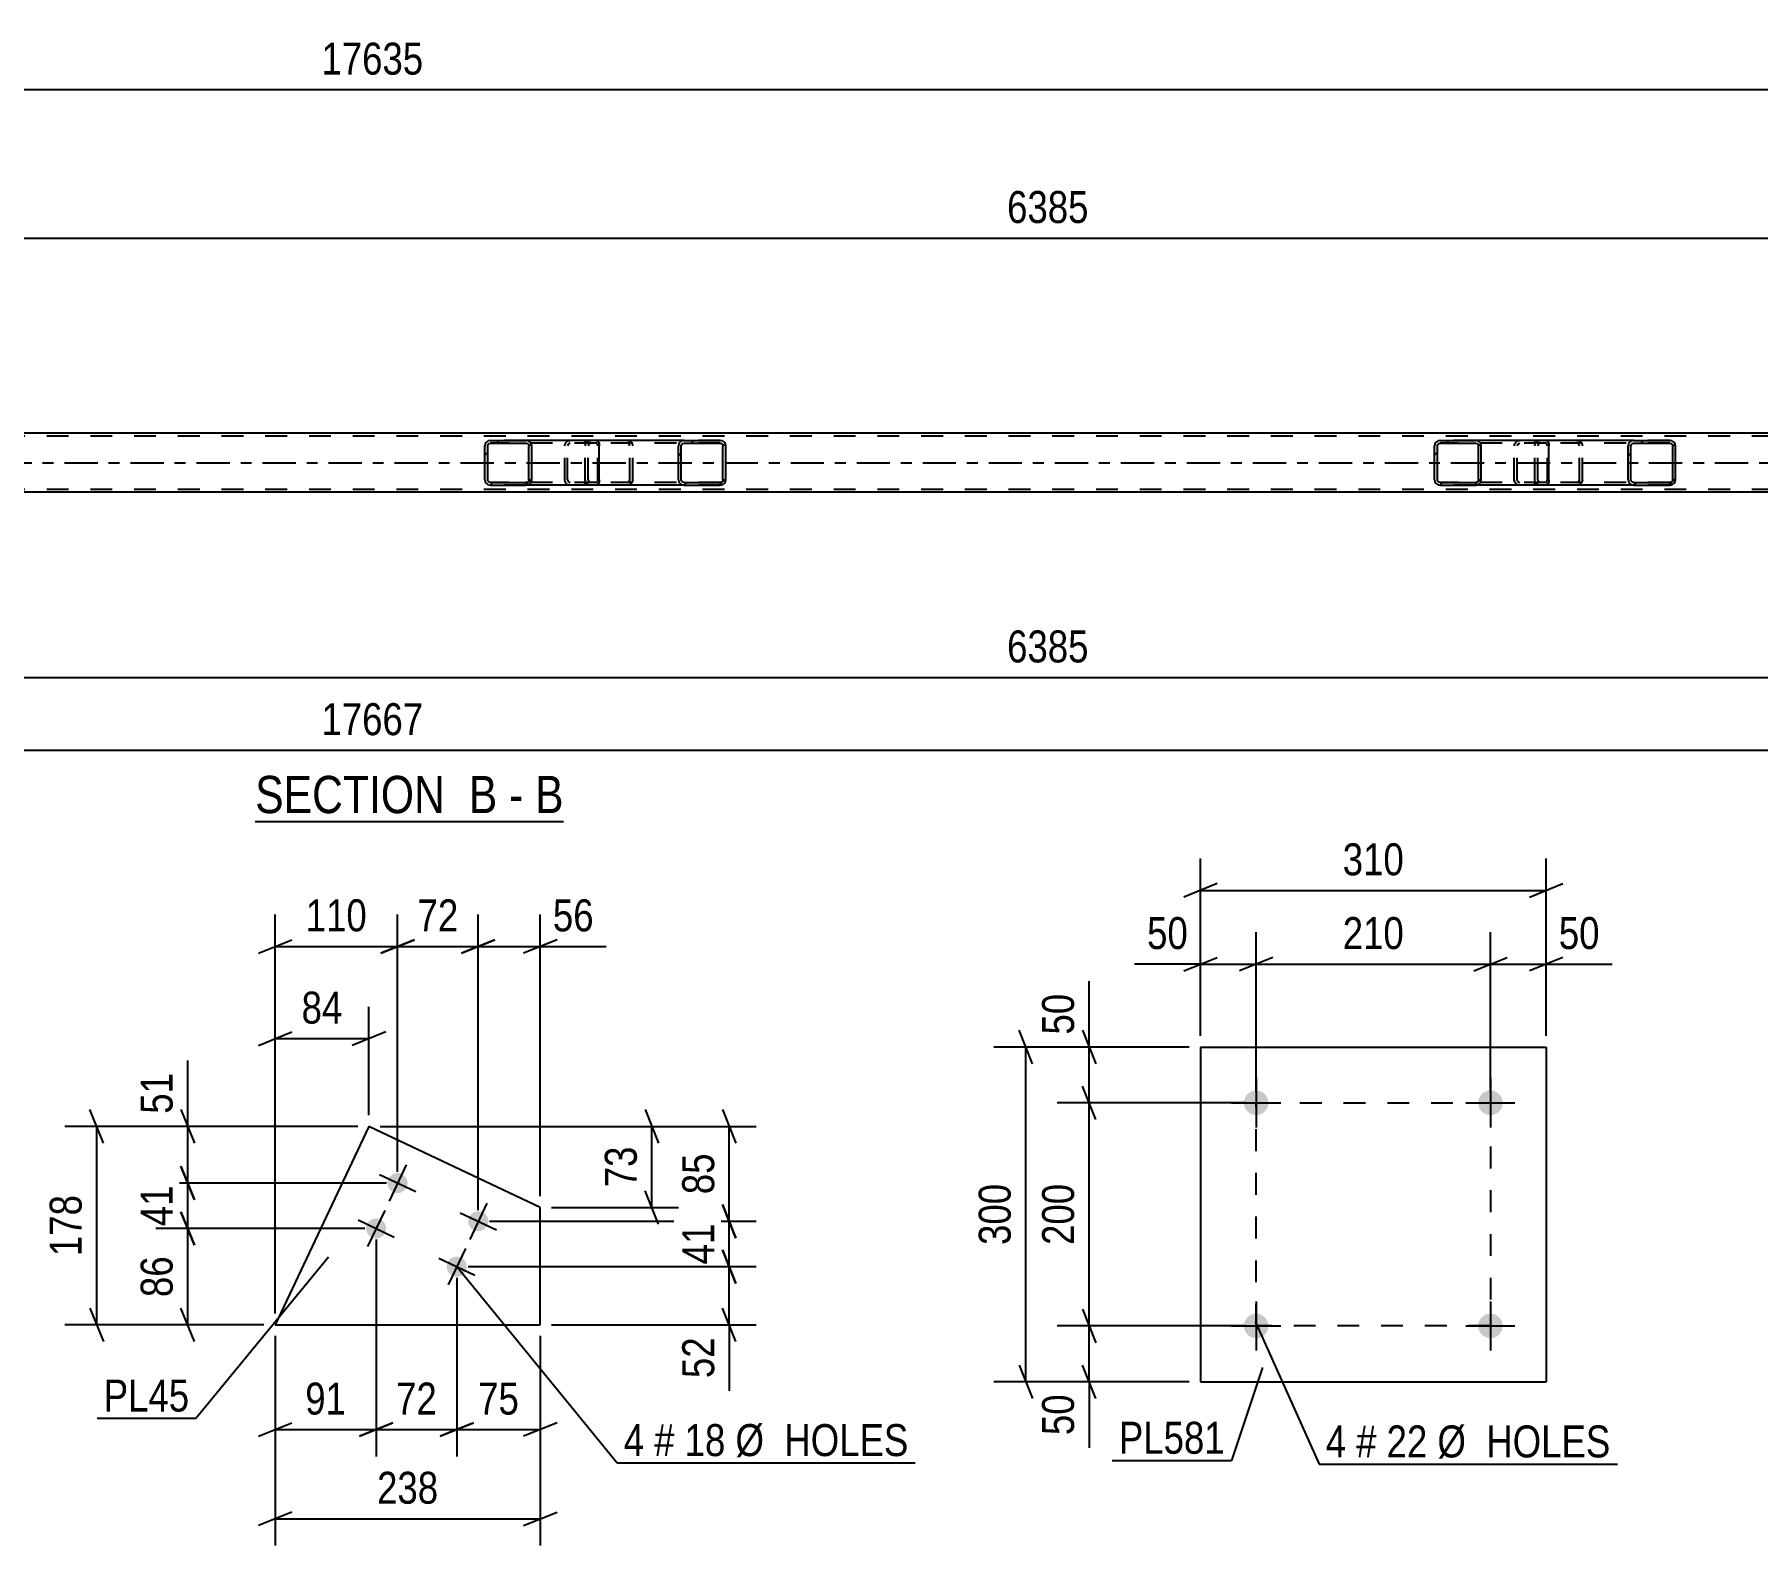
# Model space of a CAD drawing. Header units: millimetres. Extents: x 0 to 841, y 0 to 594.
# Drawn here: x 360.4 to 514.8, y 134.2 to 269.7 of the extents above; entities that cross this region are included whole.
import ezdxf

# ---------------------------------------------------------------- set-up
doc = ezdxf.new("R2010")
doc.units = ezdxf.units.MM
doc.linetypes.add('DXK_LINE_DOT2', pattern=[3.9198, 1.9599, -1.9599])
doc.linetypes.add('DXK_LINE_DOT3', pattern=[5.9187, 2.979, -0.9799, 0.9799, -0.9799])
doc.styles.add('Arial Narrow', font='ARIALN.TTF', dxfattribs={"height": 0.2})

# ---------------------------------------------------------------- blocks, each defined once
blk = doc.blocks.new('Unknown-247305199-12 - 4236')
at = {"color": 6, "linetype": 'Continuous'}
blk.add_line((380.16, 199.13), (407.8, 199.13), dxfattribs=at)
at = {"color": 0, "linetype": 'Continuous'}
for points in [[(398.26, 199.88), (398.26, 203.38), (380.16, 203.38), (380.16, 199.88)], [(401.87, 199.88), (401.87, 203.38), (399.31, 203.38), (399.31, 199.88)], [(404.2, 199.88), (404.2, 203.38), (402.92, 203.38), (402.92, 199.88)], [(407.8, 199.88), (407.8, 203.38), (405.25, 203.38), (405.25, 199.88)]]:
    blk.add_wipeout(points, dxfattribs=at)
at = {"color": 7, "linetype": 'Continuous', "style": 'Arial Narrow'}
for s, p in [('SECTION ', (380.16, 199.88)), ('B', (399.31, 199.88)), ('B', (405.25, 199.88)), ('-', (402.92, 199.88))]:
    blk.add_text(s, height=3.34, dxfattribs=at).set_placement(p)
blk = doc.blocks.new('Part-247305199-4325 - 4236')
at = {"linetype": 'Continuous'}
h = blk.add_hatch(dxfattribs=at)
h.set_pattern_fill('', scale=0.7, style=0, pattern_type=0)
h.set_pattern_definition([(45, (507.4532, 232.9789), (-1.57154, 1.57154), [])])
h.paths.add_polyline_path([(507.49, 232.8), (507.45, 232.98), (507.34, 233.13), (507.18, 233.24), (506.98, 233.28), (503.75, 233.28), (503.55, 233.24), (503.38, 233.13), (503.27, 232.98), (503.24, 232.8), (503.24, 229.76), (503.27, 229.57), (503.38, 229.42), (503.55, 229.31), (503.75, 229.28), (506.98, 229.28), (507.18, 229.31), (507.34, 229.42), (507.45, 229.57), (507.49, 229.76)])
h.paths.add_polyline_path([(507.22, 229.66), (507.16, 229.59), (507.08, 229.53), (506.98, 229.52), (503.75, 229.52), (503.65, 229.53), (503.57, 229.59), (503.51, 229.66), (503.49, 229.76), (503.49, 232.8), (503.51, 232.89), (503.57, 232.96), (503.65, 233.02), (503.75, 233.04), (506.98, 233.04), (507.08, 233.02), (507.16, 232.96), (507.22, 232.89), (507.24, 232.8), (507.24, 229.76)])
at = {"color": 7, "linetype": 'DXK_LINE_DOT2'}
for p, q in [((495.2, 233.24), (495.4, 233.28)), ((495.88, 233.28), (495.4, 233.28)), ((498.63, 233.28), (498.83, 233.24)), ((506.98, 233.28), (503.75, 233.28)), ((494.89, 232.8), (494.92, 232.98)), ((494.89, 229.76), (494.89, 232.8)), ((495.16, 232.89), (495.14, 232.8)), ((495.14, 229.76), (495.14, 232.8)), ((495.22, 232.96), (495.16, 232.89)), ((495.3, 233.02), (495.22, 232.96)), ((495.4, 233.04), (495.3, 233.02)), ((506.98, 233.04), (495.4, 233.04)), ((498.73, 233.02), (498.63, 233.04)), ((498.81, 232.96), (498.73, 233.02)), ((498.87, 232.89), (498.81, 232.96)), ((498.89, 232.8), (498.87, 232.89)), ((498.89, 229.76), (498.89, 232.8)), ((499.1, 232.98), (499.14, 232.8)), ((499.14, 229.76), (499.14, 232.8)), ((494.92, 229.57), (494.89, 229.76)), ((495.14, 229.76), (495.16, 229.66)), ((495.16, 229.66), (495.22, 229.59)), ((495.4, 229.28), (495.2, 229.31)), ((495.22, 229.59), (495.3, 229.53)), ((495.3, 229.53), (495.4, 229.52)), ((506.98, 229.52), (495.4, 229.52)), ((495.88, 229.28), (495.4, 229.28)), ((498.63, 229.52), (498.73, 229.53)), ((498.83, 229.31), (498.63, 229.28)), ((498.73, 229.53), (498.81, 229.59)), ((498.81, 229.59), (498.87, 229.66)), ((498.87, 229.66), (498.89, 229.76)), ((499.14, 229.76), (499.1, 229.57)), ((506.98, 229.28), (503.75, 229.28))]:
    blk.add_line(p, q, dxfattribs=at)
at = {"color": 2, "linetype": 'Continuous'}
for p, q in [((503.75, 233.28), (495.88, 233.28)), ((503.75, 233.28), (503.55, 233.24)), ((503.75, 233.28), (506.98, 233.28)), ((507.18, 233.24), (506.98, 233.28)), ((503.27, 232.98), (503.24, 232.8)), ((503.24, 229.76), (503.24, 232.8)), ((503.49, 232.8), (503.51, 232.89)), ((503.49, 229.76), (503.49, 232.8)), ((503.51, 232.89), (503.57, 232.96)), ((503.57, 232.96), (503.65, 233.02)), ((503.65, 233.02), (503.75, 233.04)), ((503.75, 233.04), (506.98, 233.04)), ((506.98, 233.04), (507.08, 233.02)), ((507.08, 233.02), (507.16, 232.96)), ((507.16, 232.96), (507.22, 232.89)), ((507.22, 232.89), (507.24, 232.8)), ((507.24, 229.76), (507.24, 232.8)), ((507.49, 232.8), (507.45, 232.98)), ((507.49, 229.76), (507.49, 232.8)), ((503.75, 229.28), (495.88, 229.28)), ((503.24, 229.76), (503.27, 229.57)), ((503.51, 229.66), (503.49, 229.76)), ((503.57, 229.59), (503.51, 229.66)), ((503.55, 229.31), (503.75, 229.28)), ((503.65, 229.53), (503.57, 229.59)), ((503.75, 229.52), (503.65, 229.53)), ((503.75, 229.52), (506.98, 229.52)), ((503.75, 229.28), (506.98, 229.28)), ((507.08, 229.53), (506.98, 229.52)), ((506.98, 229.28), (507.18, 229.31)), ((507.16, 229.59), (507.08, 229.53)), ((507.22, 229.66), (507.16, 229.59)), ((507.24, 229.76), (507.22, 229.66)), ((507.45, 229.57), (507.49, 229.76))]:
    blk.add_line(p, q, dxfattribs=at)
at = {"color": 7, "linetype": 'DXK_LINE_DOT2'}
for centre, start, end in [((495.38, 232.77), 110.7583, 155.68), ((498.65, 232.77), 24.32, 69.2417), ((495.38, 229.78), 204.32, 249.2417), ((498.65, 229.78), 290.7583, 335.68)]:
    blk.add_arc(centre, 0.496, start, end, dxfattribs=at)
at = {"color": 2, "linetype": 'Continuous'}
for centre, start, end in [((503.73, 232.77), 110.7583, 155.68), ((507, 232.77), 24.32, 69.2417), ((503.73, 229.78), 204.32, 249.2417), ((507, 229.78), 290.7583, 335.68)]:
    blk.add_arc(centre, 0.496, start, end, dxfattribs=at)
blk = doc.blocks.new('Part-247305199-4326 - 4236')
at = {"linetype": 'Continuous'}
h = blk.add_hatch(dxfattribs=at)
h.set_pattern_fill('', scale=0.7, style=0, pattern_type=0)
h.set_pattern_definition([(45, (404.908, 232.9789), (-1.57154, 1.57154), [])])
h.paths.add_polyline_path([(404.95, 232.8), (404.91, 232.98), (404.8, 233.13), (404.64, 233.24), (404.44, 233.28), (401.26, 233.28), (401.07, 233.24), (400.9, 233.13), (400.79, 232.98), (400.76, 232.8), (400.76, 229.76), (400.79, 229.57), (400.9, 229.42), (401.07, 229.31), (401.26, 229.28), (404.44, 229.28), (404.64, 229.31), (404.8, 229.42), (404.91, 229.57), (404.95, 229.76)])
h.paths.add_polyline_path([(404.68, 229.66), (404.62, 229.59), (404.54, 229.53), (404.44, 229.52), (401.26, 229.52), (401.16, 229.53), (401.08, 229.59), (401.03, 229.66), (401.01, 229.76), (401.01, 232.8), (401.03, 232.89), (401.08, 232.96), (401.16, 233.02), (401.26, 233.04), (404.44, 233.04), (404.54, 233.02), (404.62, 232.96), (404.68, 232.89), (404.69, 232.8), (404.69, 229.76)])
at = {"color": 2, "linetype": 'Continuous'}
for p, q in [((401.26, 233.28), (401.07, 233.24)), ((401.26, 233.28), (404.44, 233.28)), ((410.74, 233.28), (404.44, 233.28)), ((404.64, 233.24), (404.44, 233.28)), ((410.74, 233.28), (410.85, 233.24)), ((400.79, 232.98), (400.76, 232.8)), ((400.76, 229.76), (400.76, 232.8)), ((401.01, 232.8), (401.03, 232.89)), ((401.01, 229.76), (401.01, 232.8)), ((401.03, 232.89), (401.08, 232.96)), ((401.08, 232.96), (401.16, 233.02)), ((401.16, 233.02), (401.26, 233.04)), ((401.26, 233.04), (404.44, 233.04)), ((404.44, 233.04), (404.54, 233.02)), ((404.54, 233.02), (404.62, 232.96)), ((404.62, 232.96), (404.68, 232.89)), ((404.68, 232.89), (404.69, 232.8)), ((404.69, 229.76), (404.69, 232.8)), ((404.95, 232.8), (404.91, 232.98)), ((404.95, 229.76), (404.95, 232.8)), ((410.85, 233.24), (410.94, 233.13)), ((410.94, 233.13), (410.99, 232.98)), ((410.99, 232.98), (411.01, 232.8)), ((411.01, 229.76), (411.01, 232.8)), ((400.76, 229.76), (400.79, 229.57)), ((401.03, 229.66), (401.01, 229.76)), ((401.08, 229.59), (401.03, 229.66)), ((401.07, 229.31), (401.26, 229.28)), ((401.16, 229.53), (401.08, 229.59)), ((401.26, 229.52), (401.16, 229.53)), ((401.26, 229.52), (404.44, 229.52)), ((401.26, 229.28), (404.44, 229.28)), ((404.54, 229.53), (404.44, 229.52)), ((404.44, 229.28), (404.64, 229.31)), ((410.74, 229.28), (404.44, 229.28)), ((404.62, 229.59), (404.54, 229.53)), ((404.68, 229.66), (404.62, 229.59)), ((404.69, 229.76), (404.68, 229.66)), ((404.91, 229.57), (404.95, 229.76)), ((410.85, 229.31), (410.74, 229.28)), ((410.94, 229.42), (410.85, 229.31)), ((410.99, 229.57), (410.94, 229.42)), ((411.01, 229.76), (410.99, 229.57))]:
    blk.add_line(p, q, dxfattribs=at)
at = {"color": 7, "linetype": 'DXK_LINE_DOT2'}
for p, q in [((404.44, 233.28), (401.26, 233.28)), ((408.22, 233.24), (408.41, 233.28)), ((409.75, 233.04), (409.75, 233.28)), ((410.74, 233.04), (401.26, 233.04)), ((407.91, 232.8), (407.95, 232.98)), ((407.91, 229.76), (407.91, 232.8)), ((408.18, 232.89), (408.16, 232.8)), ((408.16, 229.76), (408.16, 232.8)), ((408.23, 232.96), (408.18, 232.89)), ((408.31, 233.02), (408.23, 232.96)), ((408.41, 233.04), (408.31, 233.02)), ((410.8, 233.02), (410.74, 233.04)), ((410.84, 232.96), (410.8, 233.02)), ((410.87, 232.89), (410.84, 232.96)), ((410.88, 232.8), (410.87, 232.89)), ((410.88, 229.76), (410.88, 232.8)), ((410.74, 229.52), (401.26, 229.52)), ((404.44, 229.28), (401.26, 229.28)), ((407.95, 229.57), (407.91, 229.76)), ((408.16, 229.76), (408.18, 229.66)), ((408.18, 229.66), (408.23, 229.59)), ((408.41, 229.28), (408.22, 229.31)), ((408.23, 229.59), (408.31, 229.53)), ((408.31, 229.53), (408.41, 229.52)), ((409.75, 229.28), (409.75, 229.52)), ((410.74, 229.52), (410.8, 229.53)), ((410.8, 229.53), (410.84, 229.59)), ((410.84, 229.59), (410.87, 229.66)), ((410.87, 229.66), (410.88, 229.76))]:
    blk.add_line(p, q, dxfattribs=at)
at = {"color": 2, "linetype": 'Continuous'}
for centre, start, end in [((401.24, 232.78), 111.1941, 156.1506), ((404.46, 232.78), 23.8494, 68.8059), ((401.24, 229.77), 203.8494, 248.8059), ((404.46, 229.77), 291.1941, 336.1506)]:
    blk.add_arc(centre, 0.492, start, end, dxfattribs=at)
at = {"color": 7, "linetype": 'DXK_LINE_DOT2'}
for centre, start, end in [((408.39, 232.78), 111.1941, 156.1506), ((408.39, 229.77), 203.8494, 248.8059)]:
    blk.add_arc(centre, 0.492, start, end, dxfattribs=at)
blk = doc.blocks.new('Part-247305199-4421 - 4236')
at = {"linetype": 'Continuous'}
h = blk.add_hatch(dxfattribs=at)
h.set_pattern_fill('', scale=0.7, style=0, pattern_type=0)
h.set_pattern_definition([(45, (490.0423, 232.9789), (-1.57154, 1.57154), [])])
h.paths.add_polyline_path([(490.08, 232.8), (490.04, 232.98), (489.93, 233.13), (489.77, 233.24), (489.58, 233.28), (486.39, 233.28), (486.2, 233.24), (486.04, 233.13), (485.93, 232.98), (485.89, 232.8), (485.89, 229.76), (485.93, 229.57), (486.04, 229.42), (486.2, 229.31), (486.39, 229.28), (489.58, 229.28), (489.77, 229.31), (489.93, 229.42), (490.04, 229.57), (490.08, 229.76)])
h.paths.add_polyline_path([(489.81, 229.66), (489.76, 229.59), (489.67, 229.53), (489.58, 229.52), (486.39, 229.52), (486.3, 229.53), (486.22, 229.59), (486.16, 229.66), (486.14, 229.76), (486.14, 232.8), (486.16, 232.89), (486.22, 232.96), (486.3, 233.02), (486.39, 233.04), (489.58, 233.04), (489.67, 233.02), (489.76, 232.96), (489.81, 232.89), (489.83, 232.8), (489.83, 229.76)])
at = {"color": 2, "linetype": 'Continuous'}
for p, q in [((486.39, 233.28), (486.2, 233.24)), ((486.39, 233.28), (489.58, 233.28)), ((495.88, 233.28), (489.58, 233.28)), ((489.77, 233.24), (489.58, 233.28)), ((495.88, 233.28), (495.98, 233.24)), ((485.93, 232.98), (485.89, 232.8)), ((485.89, 229.76), (485.89, 232.8)), ((486.14, 232.8), (486.16, 232.89)), ((486.14, 229.76), (486.14, 232.8)), ((486.16, 232.89), (486.22, 232.96)), ((486.22, 232.96), (486.3, 233.02)), ((486.3, 233.02), (486.39, 233.04)), ((486.39, 233.04), (489.58, 233.04)), ((489.58, 233.04), (489.67, 233.02)), ((489.67, 233.02), (489.76, 232.96)), ((489.76, 232.96), (489.81, 232.89)), ((489.81, 232.89), (489.83, 232.8)), ((489.83, 229.76), (489.83, 232.8)), ((490.08, 232.8), (490.04, 232.98)), ((490.08, 229.76), (490.08, 232.8)), ((495.98, 233.24), (496.07, 233.13)), ((496.07, 233.13), (496.13, 232.98)), ((496.13, 232.98), (496.15, 232.8)), ((496.15, 229.76), (496.15, 232.8)), ((485.89, 229.76), (485.93, 229.57)), ((486.16, 229.66), (486.14, 229.76)), ((486.22, 229.59), (486.16, 229.66)), ((486.2, 229.31), (486.39, 229.28)), ((486.3, 229.53), (486.22, 229.59)), ((486.39, 229.52), (486.3, 229.53)), ((486.39, 229.52), (489.58, 229.52)), ((486.39, 229.28), (489.58, 229.28)), ((489.67, 229.53), (489.58, 229.52)), ((489.58, 229.28), (489.77, 229.31)), ((495.88, 229.28), (489.58, 229.28)), ((489.76, 229.59), (489.67, 229.53)), ((489.81, 229.66), (489.76, 229.59)), ((489.83, 229.76), (489.81, 229.66)), ((490.04, 229.57), (490.08, 229.76)), ((495.98, 229.31), (495.88, 229.28)), ((496.07, 229.42), (495.98, 229.31)), ((496.13, 229.57), (496.07, 229.42)), ((496.15, 229.76), (496.13, 229.57))]:
    blk.add_line(p, q, dxfattribs=at)
at = {"color": 7, "linetype": 'DXK_LINE_DOT2'}
for p, q in [((489.58, 233.28), (486.39, 233.28)), ((493.35, 233.24), (493.54, 233.28)), ((494.89, 233.04), (494.89, 233.28)), ((495.88, 233.04), (486.39, 233.04)), ((493.04, 232.8), (493.08, 232.98)), ((493.04, 229.76), (493.04, 232.8)), ((493.31, 232.89), (493.29, 232.8)), ((493.29, 229.76), (493.29, 232.8)), ((493.37, 232.96), (493.31, 232.89)), ((493.37, 232.96), (493.39, 232.98)), ((493.39, 232.98), (493.45, 233.02)), ((493.45, 233.02), (493.54, 233.04)), ((495.93, 233.02), (495.88, 233.04)), ((495.97, 232.96), (495.93, 233.02)), ((496, 232.89), (495.97, 232.96)), ((496.01, 232.8), (496, 232.89)), ((496.01, 229.76), (496.01, 232.8)), ((495.88, 229.52), (486.39, 229.52)), ((489.58, 229.28), (486.39, 229.28)), ((493.08, 229.57), (493.04, 229.76)), ((493.29, 229.76), (493.31, 229.66)), ((493.31, 229.66), (493.37, 229.59)), ((493.54, 229.28), (493.35, 229.31)), ((493.37, 229.59), (493.39, 229.57)), ((493.39, 229.57), (493.45, 229.53)), ((493.45, 229.53), (493.54, 229.52)), ((494.89, 229.28), (494.89, 229.52)), ((495.88, 229.52), (495.93, 229.53)), ((495.93, 229.53), (495.97, 229.59)), ((495.97, 229.59), (496, 229.66)), ((496, 229.66), (496.01, 229.76))]:
    blk.add_line(p, q, dxfattribs=at)
at = {"color": 2, "linetype": 'Continuous'}
for centre, start, end in [((486.38, 232.78), 111.1941, 156.1506), ((489.59, 232.78), 23.8494, 68.8059), ((486.38, 229.77), 203.8494, 248.8059), ((489.59, 229.77), 291.1941, 336.1506)]:
    blk.add_arc(centre, 0.492, start, end, dxfattribs=at)
at = {"color": 7, "linetype": 'DXK_LINE_DOT2'}
for centre, start, end in [((493.53, 232.78), 111.1941, 156.1506), ((493.53, 229.77), 203.8494, 248.8059)]:
    blk.add_arc(centre, 0.492, start, end, dxfattribs=at)
blk = doc.blocks.new('Part-247305199-4422 - 4236')
at = {"linetype": 'Continuous'}
h = blk.add_hatch(dxfattribs=at)
h.set_pattern_fill('', scale=0.7, style=0, pattern_type=0)
h.set_pattern_definition([(45, (422.319, 232.9789), (-1.57154, 1.57154), [])])
h.paths.add_polyline_path([(422.36, 232.8), (422.32, 232.98), (422.21, 233.13), (422.04, 233.24), (421.85, 233.28), (418.61, 233.28), (418.42, 233.24), (418.25, 233.13), (418.14, 232.98), (418.1, 232.8), (418.1, 229.76), (418.14, 229.57), (418.25, 229.42), (418.42, 229.31), (418.61, 229.28), (421.85, 229.28), (422.04, 229.31), (422.21, 229.42), (422.32, 229.57), (422.36, 229.76)])
h.paths.add_polyline_path([(422.08, 229.66), (422.03, 229.59), (421.94, 229.53), (421.85, 229.52), (418.61, 229.52), (418.51, 229.53), (418.43, 229.59), (418.38, 229.66), (418.36, 229.76), (418.36, 232.8), (418.38, 232.89), (418.43, 232.96), (418.51, 233.02), (418.61, 233.04), (421.85, 233.04), (421.94, 233.02), (422.03, 232.96), (422.08, 232.89), (422.1, 232.8), (422.1, 229.76)])
at = {"color": 7, "linetype": 'DXK_LINE_DOT2'}
for p, q in [((410.07, 233.24), (410.26, 233.28)), ((410.74, 233.28), (410.26, 233.28)), ((413.5, 233.28), (413.69, 233.24)), ((421.85, 233.28), (418.61, 233.28)), ((409.75, 232.8), (409.79, 232.98)), ((409.75, 229.76), (409.75, 232.8)), ((410.03, 232.89), (410.01, 232.8)), ((410.01, 229.76), (410.01, 232.8)), ((410.08, 232.96), (410.03, 232.89)), ((410.16, 233.02), (410.08, 232.96)), ((410.26, 233.04), (410.16, 233.02)), ((421.85, 233.04), (410.26, 233.04)), ((413.6, 233.02), (413.5, 233.04)), ((413.68, 232.96), (413.6, 233.02)), ((413.73, 232.89), (413.68, 232.96)), ((413.75, 232.8), (413.73, 232.89)), ((413.75, 229.76), (413.75, 232.8)), ((413.97, 232.98), (414.01, 232.8)), ((414.01, 229.76), (414.01, 232.8)), ((409.79, 229.57), (409.75, 229.76)), ((410.01, 229.76), (410.03, 229.66)), ((410.03, 229.66), (410.08, 229.59)), ((410.26, 229.28), (410.07, 229.31)), ((410.08, 229.59), (410.16, 229.53)), ((410.16, 229.53), (410.26, 229.52)), ((421.85, 229.52), (410.26, 229.52)), ((410.74, 229.28), (410.26, 229.28)), ((413.5, 229.52), (413.6, 229.53)), ((413.69, 229.31), (413.5, 229.28)), ((413.6, 229.53), (413.68, 229.59)), ((413.68, 229.59), (413.73, 229.66)), ((413.73, 229.66), (413.75, 229.76)), ((414.01, 229.76), (413.97, 229.57)), ((421.85, 229.28), (418.61, 229.28))]:
    blk.add_line(p, q, dxfattribs=at)
at = {"color": 2, "linetype": 'Continuous'}
for p, q in [((418.61, 233.28), (410.74, 233.28)), ((418.61, 233.28), (418.42, 233.24)), ((418.61, 233.28), (421.85, 233.28)), ((422.04, 233.24), (421.85, 233.28)), ((418.14, 232.98), (418.1, 232.8)), ((418.1, 229.76), (418.1, 232.8)), ((418.36, 232.8), (418.38, 232.89)), ((418.36, 229.76), (418.36, 232.8)), ((418.38, 232.89), (418.43, 232.96)), ((418.43, 232.96), (418.51, 233.02)), ((418.51, 233.02), (418.61, 233.04)), ((418.61, 233.04), (421.85, 233.04)), ((421.85, 233.04), (421.94, 233.02)), ((421.94, 233.02), (422.03, 232.96)), ((422.03, 232.96), (422.08, 232.89)), ((422.08, 232.89), (422.1, 232.8)), ((422.1, 229.76), (422.1, 232.8)), ((422.36, 232.8), (422.32, 232.98)), ((422.36, 229.76), (422.36, 232.8)), ((418.61, 229.28), (410.74, 229.28)), ((418.1, 229.76), (418.14, 229.57)), ((418.38, 229.66), (418.36, 229.76)), ((418.43, 229.59), (418.38, 229.66)), ((418.42, 229.31), (418.61, 229.28)), ((418.51, 229.53), (418.43, 229.59)), ((418.61, 229.52), (418.51, 229.53)), ((418.61, 229.52), (421.85, 229.52)), ((418.61, 229.28), (421.85, 229.28)), ((421.94, 229.53), (421.85, 229.52)), ((421.85, 229.28), (422.04, 229.31)), ((422.03, 229.59), (421.94, 229.53)), ((422.08, 229.66), (422.03, 229.59)), ((422.1, 229.76), (422.08, 229.66)), ((422.32, 229.57), (422.36, 229.76))]:
    blk.add_line(p, q, dxfattribs=at)
at = {"color": 7, "linetype": 'DXK_LINE_DOT2'}
for centre, start, end in [((410.24, 232.77), 110.7583, 155.68), ((413.52, 232.77), 24.32, 69.2417), ((410.24, 229.78), 204.32, 249.2417), ((413.52, 229.78), 290.7583, 335.68)]:
    blk.add_arc(centre, 0.496, start, end, dxfattribs=at)
at = {"color": 2, "linetype": 'Continuous'}
for centre, start, end in [((418.59, 232.77), 110.7583, 155.68), ((421.87, 232.77), 24.32, 69.2417), ((418.59, 229.78), 204.32, 249.2417), ((421.87, 229.78), 290.7583, 335.68)]:
    blk.add_arc(centre, 0.496, start, end, dxfattribs=at)
blk = doc.blocks.new('Part-247305199-4423 - 4236')
at = {"color": 7, "linetype": 'DXK_LINE_DOT2'}
for p, q in [((720.13, 233.68), (61.21, 233.68)), ((720.13, 228.88), (61.21, 228.88))]:
    blk.add_line(p, q, dxfattribs=at)
at = {"color": 2, "linetype": 'Continuous'}
for p, q in [((578.14, 233.92), (328.72, 233.92)), ((578.14, 228.64), (328.72, 228.64))]:
    blk.add_line(p, q, dxfattribs=at)
at = {"color": 7, "linetype": 'DXK_LINE_DOT3'}
blk.add_line((61.21, 231.28), (720.13, 231.28), dxfattribs=at)
blk = doc.blocks.new('Part-247305199-56016 - 56015')
at = {"color": 2, "linetype": 'Continuous'}
for p, q in [((464.9, 178.92), (464.9, 148.92)), ((464.9, 178.92), (495.9, 178.92)), ((495.9, 178.92), (495.9, 148.92)), ((464.9, 148.92), (495.9, 148.92))]:
    blk.add_line(p, q, dxfattribs=at)
blk = doc.blocks.new('Bolt-247305199-56017 - 56015')
at = {"linetype": 'Continuous'}
for points in [[(471, 153.92, -1), (468.8, 153.92, -1)], [(492, 153.92, -1), (489.8, 153.92, -1)]]:
    blk.add_hatch(color=1, dxfattribs=at).paths.add_polyline_path(points)
at = {"color": 1, "linetype": 'Continuous'}
for p, q in [((469.9, 156.12), (469.9, 151.72)), ((490.9, 156.12), (490.9, 151.72)), ((467.7, 153.92), (472.1, 153.92)), ((488.7, 153.92), (493.1, 153.92))]:
    blk.add_line(p, q, dxfattribs=at)
blk = doc.blocks.new('Bolt-247305199-56018 - 56015')
at = {"linetype": 'Continuous'}
for points in [[(471, 173.92, -1), (468.8, 173.92, -1)], [(492, 173.92, -1), (489.8, 173.92, -1)]]:
    blk.add_hatch(color=1, dxfattribs=at).paths.add_polyline_path(points)
at = {"color": 1, "linetype": 'Continuous'}
for p, q in [((469.9, 176.12), (469.9, 171.72)), ((490.9, 176.12), (490.9, 171.72)), ((467.7, 173.92), (472.1, 173.92)), ((488.7, 173.92), (493.1, 173.92))]:
    blk.add_line(p, q, dxfattribs=at)
blk = doc.blocks.new('Part-247305199-56116 - 56115')
at = {"color": 2, "linetype": 'Continuous'}
for p, q in [((390.36, 171.81), (381.95, 154.03)), ((405.72, 164.54), (390.36, 171.81)), ((405.72, 154.03), (405.72, 164.54)), ((381.95, 154.03), (405.72, 154.03))]:
    blk.add_line(p, q, dxfattribs=at)
blk = doc.blocks.new('Bolt-247305199-56117 - 56115')
at = {"linetype": 'Continuous'}
for points in [[(393.74, 166.34, -1), (392.11, 167.11, -1)], [(400.97, 162.92, -1), (399.35, 163.69, -1)], [(391.82, 162.27, -1), (390.19, 163.04, -1)], [(399.05, 158.85, -1), (397.42, 159.62, -1)]]:
    blk.add_hatch(color=1, dxfattribs=at).paths.add_polyline_path(points)
at = {"color": 1, "linetype": 'Continuous'}
for p, q in [((391.3, 167.49), (394.56, 165.96)), ((393.7, 168.35), (392.16, 165.1)), ((391.77, 164.28), (390.23, 161.03)), ((398.53, 164.07), (401.79, 162.54)), ((400.93, 164.93), (399.39, 161.68)), ((389.38, 163.43), (392.63, 161.89)), ((399.01, 160.86), (397.47, 157.61)), ((396.61, 160.01), (399.86, 158.47))]:
    blk.add_line(p, q, dxfattribs=at)
blk = doc.blocks.new('Rectangle-247305199-58935 - 56015')
at = {"color": 1, "linetype": 'DXK_LINE_DOT2'}
blk.add_lwpolyline([(469.9, 173.92), (490.9, 173.92), (490.9, 153.92), (469.9, 153.92), (469.9, 173.92)], close=True, dxfattribs=at)
blk = doc.blocks.new('StraightDimension-247305199-55220 - 4236')
at = {"color": 7, "linetype": 'Continuous'}
blk.add_line((52.59, 264.72), (728.75, 264.72), dxfattribs=at)
at = {"color": 0}
blk.add_wipeout([(395.84, 265.47), (395.84, 269.67), (385.5, 269.67), (385.5, 265.47)], dxfattribs=at)
at = {"color": 3, "style": 'Arial Narrow'}
blk.add_text('17635', height=2.863, dxfattribs=at).set_placement((386.1, 266.07))
blk = doc.blocks.new('StraightDimension-247305199-55174 - 4236')
at = {"color": 7, "linetype": 'Continuous'}
blk.add_line((323.52, 251.42), (578.94, 251.42), dxfattribs=at)
at = {"color": 0}
blk.add_wipeout([(455.48, 252.17), (455.48, 256.37), (446.97, 256.37), (446.97, 252.17)], dxfattribs=at)
at = {"color": 3, "style": 'Arial Narrow'}
blk.add_text('6385', height=2.863, dxfattribs=at).set_placement((447.57, 252.77))
blk = doc.blocks.new('StraightDimension-247305199-55197 - 4236')
at = {"color": 7, "linetype": 'Continuous'}
blk.add_line((323.52, 212.04), (578.94, 212.04), dxfattribs=at)
at = {"color": 0}
blk.add_wipeout([(455.48, 212.79), (455.48, 216.99), (446.97, 216.99), (446.97, 212.79)], dxfattribs=at)
at = {"color": 3, "style": 'Arial Narrow'}
blk.add_text('6385', height=2.863, dxfattribs=at).set_placement((447.57, 213.39))
blk = doc.blocks.new('StraightDimension-247305199-55250 - 4236')
at = {"color": 7, "linetype": 'Continuous'}
blk.add_line((51.95, 205.52), (729.39, 205.52), dxfattribs=at)
at = {"color": 0}
blk.add_wipeout([(395.84, 206.27), (395.84, 210.47), (385.5, 210.47), (385.5, 206.27)], dxfattribs=at)
at = {"color": 3, "style": 'Arial Narrow'}
blk.add_text('17667', height=2.863, dxfattribs=at).set_placement((386.1, 206.87))
blk = doc.blocks.new('StraightDimension-247305199-56319 - 56015')
at = {"color": 7, "linetype": 'Continuous'}
for p, q in [((455.52, 172.42), (454.32, 175.42)), ((468.9, 173.92), (452.07, 173.92)), ((454.92, 153.92), (454.92, 173.92)), ((454.32, 155.42), (455.52, 152.42)), ((468.9, 153.92), (452.07, 153.92))]:
    blk.add_line(p, q, dxfattribs=at)
at = {"color": 0}
blk.add_wipeout([(454.17, 167.26), (449.97, 167.26), (449.97, 160.58), (454.17, 160.58)], dxfattribs=at)
at = {"color": 3, "style": 'Arial Narrow'}
blk.add_text('200', height=2.863, rotation=90.0002, dxfattribs=at).set_placement((453.57, 161.18))
blk = doc.blocks.new('StraightDimension-247305199-56318 - 56015')
at = {"color": 7, "linetype": 'Continuous'}
for p, q in [((454.32, 180.42), (455.52, 177.42)), ((463.9, 178.92), (452.07, 178.92)), ((454.92, 173.92), (454.92, 178.92)), ((455.52, 172.42), (454.32, 175.42)), ((468.9, 173.92), (452.07, 173.92))]:
    blk.add_line(p, q, dxfattribs=at)
at = {"color": 0}
blk.add_wipeout([(454.17, 184.3), (449.97, 184.3), (449.97, 179.44), (454.17, 179.44)], dxfattribs=at)
at = {"color": 7, "linetype": 'Continuous'}
blk.add_line((454.92, 178.92), (454.92, 184.82), dxfattribs=at)
blk.add_line((454.92, 178.92), (454.92, 184.82), dxfattribs=at)
at = {"color": 3, "style": 'Arial Narrow'}
blk.add_text('50', height=2.863, rotation=90.0002, dxfattribs=at).set_placement((453.57, 180.04))
blk = doc.blocks.new('StraightDimension-247305199-56320 - 56015')
at = {"color": 7, "linetype": 'Continuous'}
for p, q in [((454.32, 155.42), (455.52, 152.42)), ((468.9, 153.92), (452.07, 153.92)), ((454.92, 148.92), (454.92, 153.92)), ((455.52, 147.42), (454.32, 150.42)), ((463.9, 148.92), (452.07, 148.92))]:
    blk.add_line(p, q, dxfattribs=at)
at = {"color": 0}
blk.add_wipeout([(454.17, 148.39), (449.97, 148.39), (449.97, 143.54), (454.17, 143.54)], dxfattribs=at)
at = {"color": 7, "linetype": 'Continuous'}
blk.add_line((454.92, 148.92), (454.92, 143.01), dxfattribs=at)
blk.add_line((454.92, 148.92), (454.92, 143.01), dxfattribs=at)
at = {"color": 3, "style": 'Arial Narrow'}
blk.add_text('50', height=2.863, rotation=90.0002, dxfattribs=at).set_placement((453.57, 144.14))
blk = doc.blocks.new('StraightDimension-247305199-56330 - 56015')
at = {"color": 7, "linetype": 'Continuous'}
for p, q in [((449.84, 177.42), (448.64, 180.42)), ((463.9, 178.92), (446.39, 178.92)), ((449.24, 148.92), (449.24, 178.92)), ((448.64, 150.42), (449.84, 147.42)), ((463.9, 148.92), (446.39, 148.92))]:
    blk.add_line(p, q, dxfattribs=at)
at = {"color": 0}
blk.add_wipeout([(448.49, 167.26), (444.29, 167.26), (444.29, 160.58), (448.49, 160.58)], dxfattribs=at)
at = {"color": 3, "style": 'Arial Narrow'}
blk.add_text('300', height=2.863, rotation=90.0002, dxfattribs=at).set_placement((447.89, 161.18))
blk = doc.blocks.new('StraightDimension-247305199-56350 - 56015')
at = {"color": 7, "linetype": 'Continuous'}
for p, q in [((464.9, 179.92), (464.9, 195.81)), ((495.9, 179.92), (495.9, 195.81)), ((466.4, 193.56), (463.4, 192.36)), ((494.4, 192.36), (497.4, 193.56)), ((464.9, 192.96), (495.9, 192.96))]:
    blk.add_line(p, q, dxfattribs=at)
at = {"color": 0}
blk.add_wipeout([(483.74, 193.71), (483.74, 197.91), (477.06, 197.91), (477.06, 193.71)], dxfattribs=at)
at = {"color": 3, "style": 'Arial Narrow'}
blk.add_text('310', height=2.863, dxfattribs=at).set_placement((477.66, 194.31))
blk = doc.blocks.new('StraightDimension-247305199-58893 - 56015')
at = {"color": 7, "linetype": 'Continuous'}
for p, q in [((490.9, 174.92), (490.9, 189.2)), ((495.9, 179.92), (495.9, 189.2)), ((489.4, 185.75), (492.4, 186.95)), ((497.4, 186.95), (494.4, 185.75)), ((490.9, 186.35), (495.9, 186.35))]:
    blk.add_line(p, q, dxfattribs=at)
at = {"color": 0}
blk.add_wipeout([(501.28, 187.1), (501.28, 191.3), (496.43, 191.3), (496.43, 187.1)], dxfattribs=at)
at = {"color": 7, "linetype": 'Continuous'}
blk.add_line((495.9, 186.35), (501.81, 186.35), dxfattribs=at)
blk.add_line((495.9, 186.35), (501.81, 186.35), dxfattribs=at)
at = {"color": 3, "style": 'Arial Narrow'}
blk.add_text('50', height=2.863, dxfattribs=at).set_placement((497.03, 187.7))
blk = doc.blocks.new('StraightDimension-247305199-58894 - 56015')
at = {"color": 7, "linetype": 'Continuous'}
for p, q in [((469.9, 174.92), (469.9, 189.2)), ((490.9, 174.92), (490.9, 189.2)), ((471.4, 186.95), (468.4, 185.75)), ((489.4, 185.75), (492.4, 186.95)), ((469.9, 186.35), (490.9, 186.35))]:
    blk.add_line(p, q, dxfattribs=at)
at = {"color": 0}
blk.add_wipeout([(483.74, 187.1), (483.74, 191.3), (477.06, 191.3), (477.06, 187.1)], dxfattribs=at)
at = {"color": 3, "style": 'Arial Narrow'}
blk.add_text('210', height=2.863, dxfattribs=at).set_placement((477.66, 187.7))
blk = doc.blocks.new('StraightDimension-247305199-58895 - 56015')
at = {"color": 7, "linetype": 'Continuous'}
for p, q in [((464.9, 179.92), (464.9, 189.2)), ((469.9, 174.92), (469.9, 189.2)), ((463.4, 185.75), (466.4, 186.95)), ((471.4, 186.95), (468.4, 185.75)), ((464.9, 186.35), (469.9, 186.35))]:
    blk.add_line(p, q, dxfattribs=at)
at = {"color": 0}
blk.add_wipeout([(464.38, 187.1), (464.38, 191.3), (459.52, 191.3), (459.52, 187.1)], dxfattribs=at)
at = {"color": 7, "linetype": 'Continuous'}
blk.add_line((464.9, 186.35), (459, 186.35), dxfattribs=at)
blk.add_line((464.9, 186.35), (459, 186.35), dxfattribs=at)
at = {"color": 3, "style": 'Arial Narrow'}
blk.add_text('50', height=2.863, dxfattribs=at).set_placement((460.12, 187.7))
blk = doc.blocks.new('StraightDimension-247305199-56642 - 56115')
at = {"color": 7, "linetype": 'Continuous'}
for p, q in [((415.12, 173.31), (416.32, 170.31)), ((391.36, 171.81), (418.12, 171.81)), ((415.72, 164.54), (415.72, 171.81)), ((416.32, 163.04), (415.12, 166.04)), ((406.72, 164.54), (418.12, 164.54))]:
    blk.add_line(p, q, dxfattribs=at)
at = {"color": 0}
blk.add_wipeout([(414.97, 170.61), (410.77, 170.61), (410.77, 165.75), (414.97, 165.75)], dxfattribs=at)
at = {"color": 3, "style": 'Arial Narrow'}
blk.add_text('73', height=2.863, rotation=90.0002, dxfattribs=at).set_placement((414.37, 166.35))
blk = doc.blocks.new('StraightDimension-247305199-58634 - 56115')
at = {"color": 7, "linetype": 'Continuous'}
for p, q in [((373.51, 173.31), (374.71, 170.31)), ((389.36, 171.81), (371.26, 171.81)), ((374.11, 166.73), (374.11, 171.81)), ((374.71, 165.23), (373.51, 168.23)), ((391.93, 166.73), (371.26, 166.73))]:
    blk.add_line(p, q, dxfattribs=at)
at = {"color": 0}
blk.add_wipeout([(373.36, 177.19), (369.16, 177.19), (369.16, 172.34), (373.36, 172.34)], dxfattribs=at)
at = {"color": 7, "linetype": 'Continuous'}
blk.add_line((374.11, 171.81), (374.11, 177.72), dxfattribs=at)
blk.add_line((374.11, 171.81), (374.11, 177.72), dxfattribs=at)
at = {"color": 3, "style": 'Arial Narrow'}
blk.add_text('51', height=2.863, rotation=90.0002, dxfattribs=at).set_placement((372.76, 172.94))
blk = doc.blocks.new('StraightDimension-247305199-56648 - 56115')
at = {"color": 7, "linetype": 'Continuous'}
for p, q in [((366.55, 170.31), (365.35, 173.31)), ((389.36, 171.81), (363.1, 171.81)), ((365.95, 154.03), (365.95, 171.81)), ((365.35, 155.53), (366.55, 152.53)), ((380.95, 154.03), (363.1, 154.03))]:
    blk.add_line(p, q, dxfattribs=at)
at = {"color": 0}
blk.add_wipeout([(365.19, 166.26), (360.99, 166.26), (360.99, 159.58), (365.19, 159.58)], dxfattribs=at)
at = {"color": 3, "style": 'Arial Narrow'}
blk.add_text('178', height=2.863, rotation=90.0002, dxfattribs=at).set_placement((364.6, 160.18))
blk = doc.blocks.new('StraightDimension-247305199-56632 - 56115')
at = {"color": 7, "linetype": 'Continuous'}
for p, q in [((381.95, 155.03), (381.95, 182.52)), ((390.36, 172.81), (390.36, 182.52)), ((380.45, 179.07), (383.45, 180.27)), ((381.95, 179.67), (390.36, 179.67)), ((391.86, 180.27), (388.86, 179.07))]:
    blk.add_line(p, q, dxfattribs=at)
at = {"color": 0}
blk.add_wipeout([(388.58, 180.42), (388.58, 184.62), (383.72, 184.62), (383.72, 180.42)], dxfattribs=at)
at = {"color": 3, "style": 'Arial Narrow'}
blk.add_text('84', height=2.863, dxfattribs=at).set_placement((384.32, 181.02))
blk = doc.blocks.new('StraightDimension-247305199-58707 - 56115')
at = {"color": 7, "linetype": 'Continuous'}
for p, q in [((381.95, 155.03), (381.95, 190.79)), ((392.93, 167.73), (392.93, 190.79)), ((380.45, 187.34), (383.45, 188.54)), ((394.43, 188.54), (391.43, 187.34)), ((381.95, 187.94), (392.93, 187.94))]:
    blk.add_line(p, q, dxfattribs=at)
at = {"color": 0}
blk.add_wipeout([(390.78, 188.69), (390.78, 192.89), (384.09, 192.89), (384.09, 188.69)], dxfattribs=at)
at = {"color": 3, "style": 'Arial Narrow'}
blk.add_text('110', height=2.863, dxfattribs=at).set_placement((384.69, 189.29))
blk = doc.blocks.new('StraightDimension-247305199-56638 - 56115')
at = {"color": 7, "linetype": 'Continuous'}
for p, q in [((381.95, 153.03), (381.95, 134.24)), ((405.72, 153.03), (405.72, 134.24)), ((383.45, 137.24), (380.45, 136.04)), ((381.95, 136.64), (405.72, 136.64)), ((404.22, 136.04), (407.22, 137.24))]:
    blk.add_line(p, q, dxfattribs=at)
at = {"color": 0}
blk.add_wipeout([(397.18, 137.39), (397.18, 141.59), (390.49, 141.59), (390.49, 137.39)], dxfattribs=at)
at = {"color": 3, "style": 'Arial Narrow'}
blk.add_text('238', height=2.863, dxfattribs=at).set_placement((391.09, 137.99))
blk = doc.blocks.new('StraightDimension-247305199-58635 - 56115')
at = {"color": 7, "linetype": 'Continuous'}
for p, q in [((373.51, 168.23), (374.71, 165.23)), ((391.93, 166.73), (371.26, 166.73)), ((374.11, 162.66), (374.11, 166.73)), ((374.71, 161.16), (373.51, 164.16)), ((390, 162.66), (371.26, 162.66))]:
    blk.add_line(p, q, dxfattribs=at)
at = {"color": 0}
blk.add_wipeout([(373.36, 167.12), (369.16, 167.12), (369.16, 162.26), (373.36, 162.26)], dxfattribs=at)
at = {"color": 3, "style": 'Arial Narrow'}
blk.add_text('41', height=2.863, rotation=90.0002, dxfattribs=at).set_placement((372.76, 162.86))
blk = doc.blocks.new('StraightDimension-247305199-58636 - 56115')
at = {"color": 7, "linetype": 'Continuous'}
for p, q in [((373.51, 164.16), (374.71, 161.16)), ((390, 162.66), (371.26, 162.66)), ((374.11, 154.03), (374.11, 162.66)), ((374.71, 152.53), (373.51, 155.53)), ((380.95, 154.03), (371.26, 154.03))]:
    blk.add_line(p, q, dxfattribs=at)
at = {"color": 0}
blk.add_wipeout([(373.36, 160.77), (369.16, 160.77), (369.16, 155.91), (373.36, 155.91)], dxfattribs=at)
at = {"color": 3, "style": 'Arial Narrow'}
blk.add_text('86', height=2.863, rotation=90.0002, dxfattribs=at).set_placement((372.76, 156.51))
blk = doc.blocks.new('StraightDimension-247305199-58658 - 56115')
at = {"color": 7, "linetype": 'Continuous'}
for p, q in [((422.06, 173.31), (423.26, 170.31)), ((391.36, 171.81), (425.06, 171.81)), ((422.66, 163.3), (422.66, 171.81)), ((423.26, 161.8), (422.06, 164.8)), ((401.16, 163.3), (425.06, 163.3))]:
    blk.add_line(p, q, dxfattribs=at)
at = {"color": 0}
blk.add_wipeout([(421.91, 169.99), (417.71, 169.99), (417.71, 165.13), (421.91, 165.13)], dxfattribs=at)
at = {"color": 3, "style": 'Arial Narrow'}
blk.add_text('85', height=2.863, rotation=90.0002, dxfattribs=at).set_placement((421.31, 165.73))
blk = doc.blocks.new('StraightDimension-247305199-58659 - 56115')
at = {"color": 7, "linetype": 'Continuous'}
for p, q in [((422.06, 164.8), (423.26, 161.8)), ((401.16, 163.3), (425.06, 163.3)), ((422.66, 159.24), (422.66, 163.3)), ((423.26, 157.74), (422.06, 160.74)), ((399.24, 159.24), (425.06, 159.24))]:
    blk.add_line(p, q, dxfattribs=at)
at = {"color": 0}
blk.add_wipeout([(421.91, 163.7), (417.71, 163.7), (417.71, 158.84), (421.91, 158.84)], dxfattribs=at)
at = {"color": 3, "style": 'Arial Narrow'}
blk.add_text('41', height=2.863, rotation=90.0002, dxfattribs=at).set_placement((421.31, 159.44))
blk = doc.blocks.new('StraightDimension-247305199-58660 - 56115')
at = {"color": 7, "linetype": 'Continuous'}
for p, q in [((422.06, 160.74), (423.26, 157.74)), ((399.24, 159.24), (425.06, 159.24)), ((422.66, 154.03), (422.66, 159.24)), ((423.26, 152.53), (422.06, 155.53)), ((406.72, 154.03), (425.06, 154.03))]:
    blk.add_line(p, q, dxfattribs=at)
at = {"color": 0}
blk.add_wipeout([(421.91, 153.5), (417.71, 153.5), (417.71, 148.65), (421.91, 148.65)], dxfattribs=at)
at = {"color": 7, "linetype": 'Continuous'}
blk.add_line((422.66, 154.03), (422.66, 148.12), dxfattribs=at)
blk.add_line((422.66, 154.03), (422.66, 148.12), dxfattribs=at)
at = {"color": 3, "style": 'Arial Narrow'}
blk.add_text('52', height=2.863, rotation=90.0002, dxfattribs=at).set_placement((421.31, 149.25))
blk = doc.blocks.new('StraightDimension-247305199-58684 - 56115')
at = {"color": 7, "linetype": 'Continuous'}
for p, q in [((398.24, 158.24), (398.24, 142.23)), ((405.72, 153.03), (405.72, 142.23)), ((396.74, 144.03), (399.74, 145.23)), ((407.22, 145.23), (404.22, 144.03)), ((398.24, 144.63), (405.72, 144.63))]:
    blk.add_line(p, q, dxfattribs=at)
at = {"color": 0}
blk.add_wipeout([(404.41, 145.38), (404.41, 149.58), (399.55, 149.58), (399.55, 145.38)], dxfattribs=at)
at = {"color": 3, "style": 'Arial Narrow'}
blk.add_text('75', height=2.863, dxfattribs=at).set_placement((400.15, 145.98))
blk = doc.blocks.new('StraightDimension-247305199-58685 - 56115')
at = {"color": 7, "linetype": 'Continuous'}
for p, q in [((391, 161.66), (391, 142.23)), ((398.24, 158.24), (398.24, 142.23)), ((389.5, 144.03), (392.5, 145.23)), ((399.74, 145.23), (396.74, 144.03)), ((391, 144.63), (398.24, 144.63))]:
    blk.add_line(p, q, dxfattribs=at)
at = {"color": 0}
blk.add_wipeout([(397.05, 145.38), (397.05, 149.58), (392.19, 149.58), (392.19, 145.38)], dxfattribs=at)
at = {"color": 3, "style": 'Arial Narrow'}
blk.add_text('72', height=2.863, dxfattribs=at).set_placement((392.79, 145.98))
blk = doc.blocks.new('StraightDimension-247305199-58686 - 56115')
at = {"color": 7, "linetype": 'Continuous'}
for p, q in [((391, 161.66), (391, 142.23)), ((381.95, 153.03), (381.95, 142.23)), ((380.45, 144.03), (383.45, 145.23)), ((392.5, 145.23), (389.5, 144.03)), ((381.95, 144.63), (391, 144.63))]:
    blk.add_line(p, q, dxfattribs=at)
at = {"color": 0}
blk.add_wipeout([(388.9, 145.38), (388.9, 149.58), (384.05, 149.58), (384.05, 145.38)], dxfattribs=at)
at = {"color": 3, "style": 'Arial Narrow'}
blk.add_text('91', height=2.863, dxfattribs=at).set_placement((384.65, 145.98))
blk = doc.blocks.new('StraightDimension-247305199-58705 - 56115')
at = {"color": 7, "linetype": 'Continuous'}
for p, q in [((400.16, 164.3), (400.16, 190.79)), ((405.72, 165.54), (405.72, 190.79)), ((398.66, 187.34), (401.66, 188.54)), ((407.22, 188.54), (404.22, 187.34)), ((400.16, 187.94), (405.72, 187.94))]:
    blk.add_line(p, q, dxfattribs=at)
at = {"color": 0}
blk.add_wipeout([(411.11, 188.69), (411.11, 192.89), (406.25, 192.89), (406.25, 188.69)], dxfattribs=at)
at = {"color": 7, "linetype": 'Continuous'}
blk.add_line((405.72, 187.94), (411.63, 187.94), dxfattribs=at)
blk.add_line((405.72, 187.94), (411.63, 187.94), dxfattribs=at)
at = {"color": 3, "style": 'Arial Narrow'}
blk.add_text('56', height=2.863, dxfattribs=at).set_placement((406.85, 189.29))
blk = doc.blocks.new('StraightDimension-247305199-58706 - 56115')
at = {"color": 7, "linetype": 'Continuous'}
for p, q in [((392.93, 167.73), (392.93, 190.79)), ((400.16, 164.3), (400.16, 190.79)), ((391.43, 187.34), (394.43, 188.54)), ((401.66, 188.54), (398.66, 187.34)), ((392.93, 187.94), (400.16, 187.94))]:
    blk.add_line(p, q, dxfattribs=at)
at = {"color": 0}
blk.add_wipeout([(398.97, 188.69), (398.97, 192.89), (394.12, 192.89), (394.12, 188.69)], dxfattribs=at)
at = {"color": 3, "style": 'Arial Narrow'}
blk.add_text('72', height=2.863, dxfattribs=at).set_placement((394.72, 189.29))
blk = doc.blocks.new('MarkSet-247305199-58764 - 56015')
at = {"color": 0}
for points in [[(477.97, 142.14), (477.97, 145.14), (476.14, 145.14), (476.14, 142.14)], [(480.69, 142.14), (480.69, 145.14), (478.87, 145.14), (478.87, 142.14)], [(485.25, 142.14), (485.25, 145.14), (481.59, 145.14), (481.59, 142.14)], [(501.68, 142.14), (501.68, 145.14), (486.15, 145.14), (486.15, 142.14)]]:
    blk.add_wipeout(points, dxfattribs=at)
for points in [[(477.97, 142.14), (477.97, 145.14), (476.14, 145.14), (476.14, 142.14)], [(480.69, 142.14), (480.69, 145.14), (478.87, 145.14), (478.87, 142.14)], [(485.25, 142.14), (485.25, 145.14), (481.59, 145.14), (481.59, 142.14)], [(501.68, 142.14), (501.68, 145.14), (486.15, 145.14), (486.15, 142.14)]]:
    blk.add_wipeout(points, dxfattribs=at)
at = {"color": 7, "linetype": 'Continuous'}
for p, q in [((469.85, 154.27), (475.54, 141.54)), ((475.54, 141.54), (502.28, 141.54))]:
    blk.add_line(p, q, dxfattribs=at)
at = {"color": 3, "style": 'Arial Narrow'}
for s, height, p in [('4', 2.86, (476.14, 142.14)), ('#', 2.86, (478.87, 142.14)), ('22', 2.863, (481.59, 142.14)), ('Ø  HOLES', 2.863, (486.15, 142.14))]:
    blk.add_text(s, height=height, dxfattribs=at).set_placement(p)
blk = doc.blocks.new('Mark-247305199-56729 - 56015')
at = {"color": 0}
blk.add_wipeout([(467.1, 142.47), (467.1, 145.47), (457.59, 145.47), (457.59, 142.47)], dxfattribs=at)
blk.add_wipeout([(467.1, 142.47), (467.1, 145.47), (457.59, 145.47), (457.59, 142.47)], dxfattribs=at)
at = {"color": 30, "linetype": 'Continuous'}
for p in [(470.46, 150.19), (456.99, 141.87)]:
    blk.add_line(p, (467.7, 141.87), dxfattribs=at)
at = {"color": 3, "style": 'Arial Narrow'}
blk.add_text('PL581', height=2.863, dxfattribs=at).set_placement((457.59, 142.47))
blk = doc.blocks.new('Mark-247305199-56760 - 56115')
at = {"color": 0}
blk.add_wipeout([(374.26, 146.25), (374.26, 149.25), (366.58, 149.25), (366.58, 146.25)], dxfattribs=at)
blk.add_wipeout([(374.26, 146.25), (374.26, 149.25), (366.58, 149.25), (366.58, 146.25)], dxfattribs=at)
at = {"color": 30, "linetype": 'Continuous'}
for p in [(386.73, 160.1), (365.98, 145.65)]:
    blk.add_line(p, (374.86, 145.65), dxfattribs=at)
at = {"color": 3, "style": 'Arial Narrow'}
blk.add_text('PL45', height=2.863, dxfattribs=at).set_placement((366.58, 146.25))
blk = doc.blocks.new('Mark-247305199-56763 - 56115')
at = {"color": 0}
for points in [[(415.03, 142.26), (415.03, 145.26), (413.2, 145.26), (413.2, 142.26)], [(417.76, 142.26), (417.76, 145.26), (415.93, 145.26), (415.93, 142.26)], [(422.32, 142.26), (422.32, 145.26), (418.66, 145.26), (418.66, 142.26)], [(438.74, 142.26), (438.74, 145.26), (423.22, 145.26), (423.22, 142.26)]]:
    blk.add_wipeout(points, dxfattribs=at)
for points in [[(415.03, 142.26), (415.03, 145.26), (413.2, 145.26), (413.2, 142.26)], [(417.76, 142.26), (417.76, 145.26), (415.93, 145.26), (415.93, 142.26)], [(422.32, 142.26), (422.32, 145.26), (418.66, 145.26), (418.66, 142.26)], [(438.74, 142.26), (438.74, 145.26), (423.22, 145.26), (423.22, 142.26)]]:
    blk.add_wipeout(points, dxfattribs=at)
at = {"color": 7, "linetype": 'Continuous'}
for p, q in [((398.24, 159.24), (412.6, 141.66)), ((412.6, 141.66), (439.34, 141.66))]:
    blk.add_line(p, q, dxfattribs=at)
at = {"color": 3, "style": 'Arial Narrow'}
for s, height, p in [('Ø  HOLES', 2.863, (423.22, 142.26)), ('4', 2.86, (413.2, 142.26)), ('#', 2.86, (415.93, 142.26)), ('18', 2.863, (418.66, 142.26))]:
    blk.add_text(s, height=height, dxfattribs=at).set_placement(p)

msp = doc.modelspace()

# ---------------------------------------------------------------- block references
for name in ['StraightDimension-247305199-55220 - 4236', 'Part-247305199-4423 - 4236', 'Part-247305199-4326 - 4236', 'Part-247305199-4422 - 4236', 'Part-247305199-4421 - 4236', 'Part-247305199-4325 - 4236', 'StraightDimension-247305199-55197 - 4236', 'Unknown-247305199-12 - 4236', 'Part-247305199-56016 - 56015', 'Bolt-247305199-56018 - 56015', 'Rectangle-247305199-58935 - 56015', 'Part-247305199-56116 - 56115', 'Bolt-247305199-56117 - 56115', 'Bolt-247305199-56017 - 56015']:
    msp.add_blockref(name, (0, 0))

# ---------------------------------------------------------------- next in the draw order: block references
for name in ['StraightDimension-247305199-55174 - 4236', 'StraightDimension-247305199-55250 - 4236', 'StraightDimension-247305199-56319 - 56015', 'StraightDimension-247305199-56642 - 56115', 'MarkSet-247305199-58764 - 56015']:
    msp.add_blockref(name, (0, 0))

# ---------------------------------------------------------------- next in the draw order: block references
for name in ['StraightDimension-247305199-56318 - 56015', 'StraightDimension-247305199-58634 - 56115', 'StraightDimension-247305199-56320 - 56015']:
    msp.add_blockref(name, (0, 0))

# ---------------------------------------------------------------- next in the draw order: block references
for name in ['StraightDimension-247305199-56330 - 56015', 'StraightDimension-247305199-56648 - 56115']:
    msp.add_blockref(name, (0, 0))

# ---------------------------------------------------------------- next in the draw order: block references
for name in ['StraightDimension-247305199-56350 - 56015', 'StraightDimension-247305199-56632 - 56115', 'StraightDimension-247305199-56638 - 56115', 'Mark-247305199-56729 - 56015']:
    msp.add_blockref(name, (0, 0))

# ---------------------------------------------------------------- next in the draw order: block references
for name in ['StraightDimension-247305199-58707 - 56115', 'StraightDimension-247305199-58893 - 56015']:
    msp.add_blockref(name, (0, 0))

# ---------------------------------------------------------------- next in the draw order: block references
for name in ['StraightDimension-247305199-58894 - 56015', 'StraightDimension-247305199-58635 - 56115']:
    msp.add_blockref(name, (0, 0))

# ---------------------------------------------------------------- next in the draw order: block references
for name in ['StraightDimension-247305199-58895 - 56015', 'StraightDimension-247305199-58658 - 56115', 'StraightDimension-247305199-58636 - 56115']:
    msp.add_blockref(name, (0, 0))

# ---------------------------------------------------------------- next in the draw order: block references
msp.add_blockref('StraightDimension-247305199-58659 - 56115', (0, 0))

# ---------------------------------------------------------------- next in the draw order: block references
for name in ['StraightDimension-247305199-58705 - 56115', 'StraightDimension-247305199-58660 - 56115']:
    msp.add_blockref(name, (0, 0))

# ---------------------------------------------------------------- next in the draw order: block references
for name in ['StraightDimension-247305199-58706 - 56115', 'StraightDimension-247305199-58684 - 56115']:
    msp.add_blockref(name, (0, 0))

# ---------------------------------------------------------------- next in the draw order: block references
msp.add_blockref('StraightDimension-247305199-58685 - 56115', (0, 0))

# ---------------------------------------------------------------- next in the draw order: block references
for name in ['StraightDimension-247305199-58686 - 56115', 'Mark-247305199-56763 - 56115']:
    msp.add_blockref(name, (0, 0))

# ---------------------------------------------------------------- next in the draw order: block references
msp.add_blockref('Mark-247305199-56760 - 56115', (0, 0))

doc.saveas('drawing.dxf')
